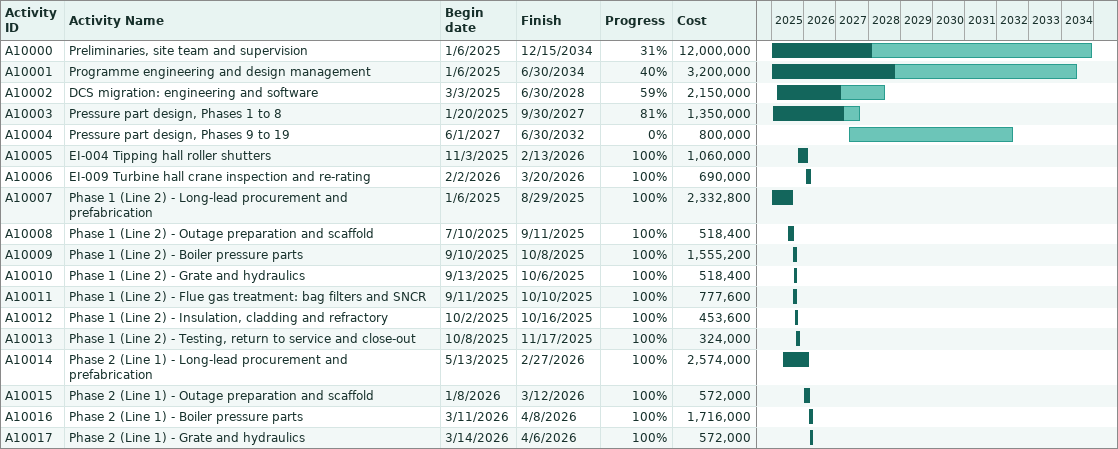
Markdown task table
| ID | Task | Start | Finish | % complete | Cost |
|---|---|---|---|---|---|
| A10000 | Preliminaries, site team and supervision | 2025-01-06 | 2034-12-15 | 31 | 12000000 |
| A10001 | Programme engineering and design management | 2025-01-06 | 2034-06-30 | 40 | 3200000 |
| A10002 | DCS migration: engineering and software | 2025-03-03 | 2028-06-30 | 59 | 2150000 |
| A10003 | Pressure part design, Phases 1 to 8 | 2025-01-20 | 2027-09-30 | 81 | 1350000 |
| A10004 | Pressure part design, Phases 9 to 19 | 2027-06-01 | 2032-06-30 | 0 | 800000 |
| A10005 | EI-004 Tipping hall roller shutters | 2025-11-03 | 2026-02-13 | 100 | 1060000 |
| A10006 | EI-009 Turbine hall crane inspection and re-rating | 2026-02-02 | 2026-03-20 | 100 | 690000 |
| A10007 | Phase 1 (Line 2) - Long-lead procurement and prefabrication | 2025-01-06 | 2025-08-29 | 100 | 2332800 |
| A10008 | Phase 1 (Line 2) - Outage preparation and scaffold | 2025-07-10 | 2025-09-11 | 100 | 518400 |
| A10009 | Phase 1 (Line 2) - Boiler pressure parts | 2025-09-10 | 2025-10-08 | 100 | 1555200 |
| A10010 | Phase 1 (Line 2) - Grate and hydraulics | 2025-09-13 | 2025-10-06 | 100 | 518400 |
| A10011 | Phase 1 (Line 2) - Flue gas treatment: bag filters and SNCR | 2025-09-11 | 2025-10-10 | 100 | 777600 |
| A10012 | Phase 1 (Line 2) - Insulation, cladding and refractory | 2025-10-02 | 2025-10-16 | 100 | 453600 |
| A10013 | Phase 1 (Line 2) - Testing, return to service and close-out | 2025-10-08 | 2025-11-17 | 100 | 324000 |
| A10014 | Phase 2 (Line 1) - Long-lead procurement and prefabrication | 2025-05-13 | 2026-02-27 | 100 | 2574000 |
| A10015 | Phase 2 (Line 1) - Outage preparation and scaffold | 2026-01-08 | 2026-03-12 | 100 | 572000 |
| A10016 | Phase 2 (Line 1) - Boiler pressure parts | 2026-03-11 | 2026-04-08 | 100 | 1716000 |
| A10017 | Phase 2 (Line 1) - Grate and hydraulics | 2026-03-14 | 2026-04-06 | 100 | 572000 |
